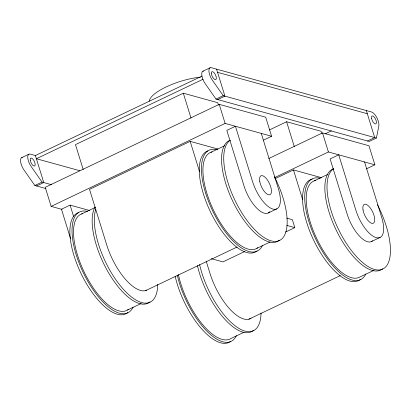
<?xml version="1.0" encoding="UTF-8"?>
<svg xmlns="http://www.w3.org/2000/svg" width="411" height="411" viewBox="0 0 411 411"><rect width="100%" height="100%" fill="white"/><g stroke="black" fill="none" stroke-linecap="round" stroke-linejoin="round"><path stroke-width="0.62" d="M376.419 138.039L378.808 126.1A8.734 3.581 64.5 0 0 376.882 117.767A8.734 3.581 64.5 0 0 371.503 111.987L211.408 67.723A8.734 3.581 64.5 0 0 208.932 71.329A8.734 3.581 64.5 0 0 212.287 80.058L223.209 95.676L376.419 138.039L369.227 141.466L216.016 99.102L205.099 83.49A8.734 3.581 64.5 0 1 201.806 75.372A8.734 3.581 64.5 0 1 203.496 71.062M21.711 157.624L28.898 154.197M202.88 71.226L210.067 67.8M35.166 155.656L202.084 76.056M36.153 158.836L203.065 79.236M218.503 105.144L217.748 102.709L183.321 93.189L75.48 144.615L83.202 169.558M22.328 157.459A8.734 3.581 64.5 0 0 20.637 161.77A8.734 3.581 64.5 0 0 23.93 169.887L34.848 185.5L42.04 182.073L51.807 184.775M216.016 99.102L223.209 95.676M36.569 185.978L43.761 182.551L35.403 155.543L30.239 154.115A8.734 3.581 64.5 0 0 27.763 157.726A8.734 3.581 64.5 0 0 31.118 166.455L42.04 182.073M217.743 99.58L224.93 96.153L216.571 69.151M263.502 140.12L271.594 136.257L265.696 117.197L219.217 104.348L45.236 187.313L51.139 206.379L62.143 209.42M51.139 206.379L225.115 123.408L271.594 136.257M217.84 149.018L190.17 141.369L89.521 189.368L106.675 244.771A43.658 17.899 64.5 0 0 146.742 290.243M89.768 210.555L70.091 205.12L61.465 209.23L70.512 238.457M81.527 213.997L95.331 207.416M210.935 152.286L224.74 145.705M269.308 129.999L286.606 121.748L321.037 131.268L321.602 133.092M268.748 158.538L322.501 132.907L368.98 145.756L374.883 164.816L366.211 168.952M325.014 133.909L331.389 130.873M274.651 177.603L328.404 151.967L374.883 164.816M274.949 178.754L293.459 169.928L321.741 177.747M367.506 140.988L374.698 137.562L366.34 110.559M314.225 180.845L328.024 174.264M268.224 212.965L276.855 208.85M145.638 290.623L237.029 247.037M244.781 251.475L222.921 261.899L211.244 258.668M285.614 232.004L294.815 227.617L292.36 219.674L286.827 218.143M127.472 310.028L141.276 303.446M256.88 248.316L270.109 242.007M371.513 241.524L380.139 237.409M248.922 319.177L340.318 275.596M243.99 332.278L230.761 338.587A53.266 21.834 64.5 0 1 201.904 323.698A53.266 21.834 64.5 0 1 178.41 274.589M373.969 270.294L360.164 276.875A53.266 21.834 64.5 0 1 315.941 236.926A53.266 21.834 64.5 0 1 315.859 180.398M217.553 72.326L367.321 113.734M286.821 225.408L294.815 227.617M36.384 158.723L79.703 170.699M34.848 185.5L45.852 188.546M364.552 161.96L381.706 217.368A26.196 10.737 64.5 0 1 376.168 237.625A26.196 10.737 64.5 0 1 355.885 210.227L338.731 154.824L330.105 158.939L347.254 214.342A26.196 10.737 64.5 0 0 372.551 240.805M322.501 132.907L328.404 151.967M286.606 121.748L294.327 146.691M293.459 169.928L302.696 199.761M261.268 133.405L278.417 188.808A26.196 10.737 64.5 0 1 272.883 209.065A26.196 10.737 64.5 0 1 252.595 181.667L235.446 126.264L226.815 130.379L243.97 185.782A26.196 10.737 64.5 0 0 269.724 211.773M219.217 104.348L225.115 123.408M183.321 93.189L191.038 118.132M190.17 141.369L199.597 171.813M206.194 261.155L209.959 273.33A43.658 17.899 64.5 0 0 251.07 318.248M70.091 205.12L73.672 216.684M149.255 101.085A36.24 11.076 -17.2 0 1 200.486 77.129M257.127 250.797A55.886 22.908 64.5 0 1 211.105 213.175A55.886 22.908 64.5 0 1 207.843 150.878M262.501 245.429A55.886 22.908 64.5 0 1 212.225 209.995A55.886 22.908 64.5 0 1 217.419 149.835M257.805 247.674A53.266 21.834 64.5 0 1 213.52 210.211A53.266 21.834 64.5 0 1 212.009 151.957M279.413 240.168A55.886 22.908 64.5 0 1 233.397 202.551A55.886 22.908 64.5 0 1 230.129 140.249M274.471 176.838A55.886 22.908 64.5 0 1 280.764 239.757A55.886 22.908 64.5 0 1 236.253 202.926A55.886 22.908 64.5 0 1 230.242 140.243M157.747 284.422A55.886 22.908 64.5 0 1 120.906 286.431A55.886 22.908 64.5 0 1 95.768 209.312M127.718 312.509A55.886 22.908 64.5 0 1 81.702 274.887A55.886 22.908 64.5 0 1 78.439 212.59M133.097 307.14A55.886 22.908 64.5 0 1 83.073 272.246A55.886 22.908 64.5 0 1 87.43 211.398M128.396 309.385A53.266 21.834 64.5 0 1 84.111 271.923A53.266 21.834 64.5 0 1 82.606 213.669M150.005 301.88A55.886 22.908 64.5 0 1 108.185 272.108A55.886 22.908 64.5 0 1 95.075 206.98M360.411 279.357A55.886 22.908 64.5 0 1 313.788 240.486A55.886 22.908 64.5 0 1 312.242 179.119M365.79 273.988A55.886 22.908 64.5 0 1 315.771 239.094A55.886 22.908 64.5 0 1 320.123 178.246M382.698 268.727A55.886 22.908 64.5 0 1 336.681 231.11A55.886 22.908 64.5 0 1 333.419 168.808M377.462 204.827A55.886 22.908 64.5 0 1 384.198 268.213A55.886 22.908 64.5 0 1 339.64 231.676A55.886 22.908 64.5 0 1 333.532 168.803M261.036 312.982A55.886 22.908 64.5 0 1 234.624 325.42A55.886 22.908 64.5 0 1 199.602 264.592M230.55 341.433A55.886 22.908 64.5 0 1 200.594 327.659A55.886 22.908 64.5 0 1 175.158 276.249M236.382 335.7A55.886 22.908 64.5 0 1 206.522 330.778A55.886 22.908 64.5 0 1 177.316 275.221M253.294 330.439A55.886 22.908 64.5 0 1 223.276 317.487A55.886 22.908 64.5 0 1 197.444 265.619M30.26 160.192A4.367 1.788 64.5 0 0 34.308 166.07A4.367 1.788 64.5 0 0 33.522 159.915A4.367 1.788 64.5 0 0 30.26 160.192M211.429 73.795A4.367 1.788 64.5 0 0 215.477 79.677A4.367 1.788 64.5 0 0 214.691 73.518A4.367 1.788 64.5 0 0 211.429 73.795M371.601 118.522A4.367 1.788 64.5 0 0 375.793 123.891A4.367 1.788 64.5 0 0 374.488 117.376A4.367 1.788 64.5 0 0 371.601 118.522M259.757 181.395A10.48 4.295 64.5 0 0 269.693 194.814A10.48 4.295 64.5 0 0 267.073 179.509A10.48 4.295 64.5 0 0 259.757 181.395M363.041 209.954A10.48 4.295 64.5 0 0 372.983 223.373A10.48 4.295 64.5 0 0 370.362 208.069A10.48 4.295 64.5 0 0 363.041 209.954"/></g></svg>
